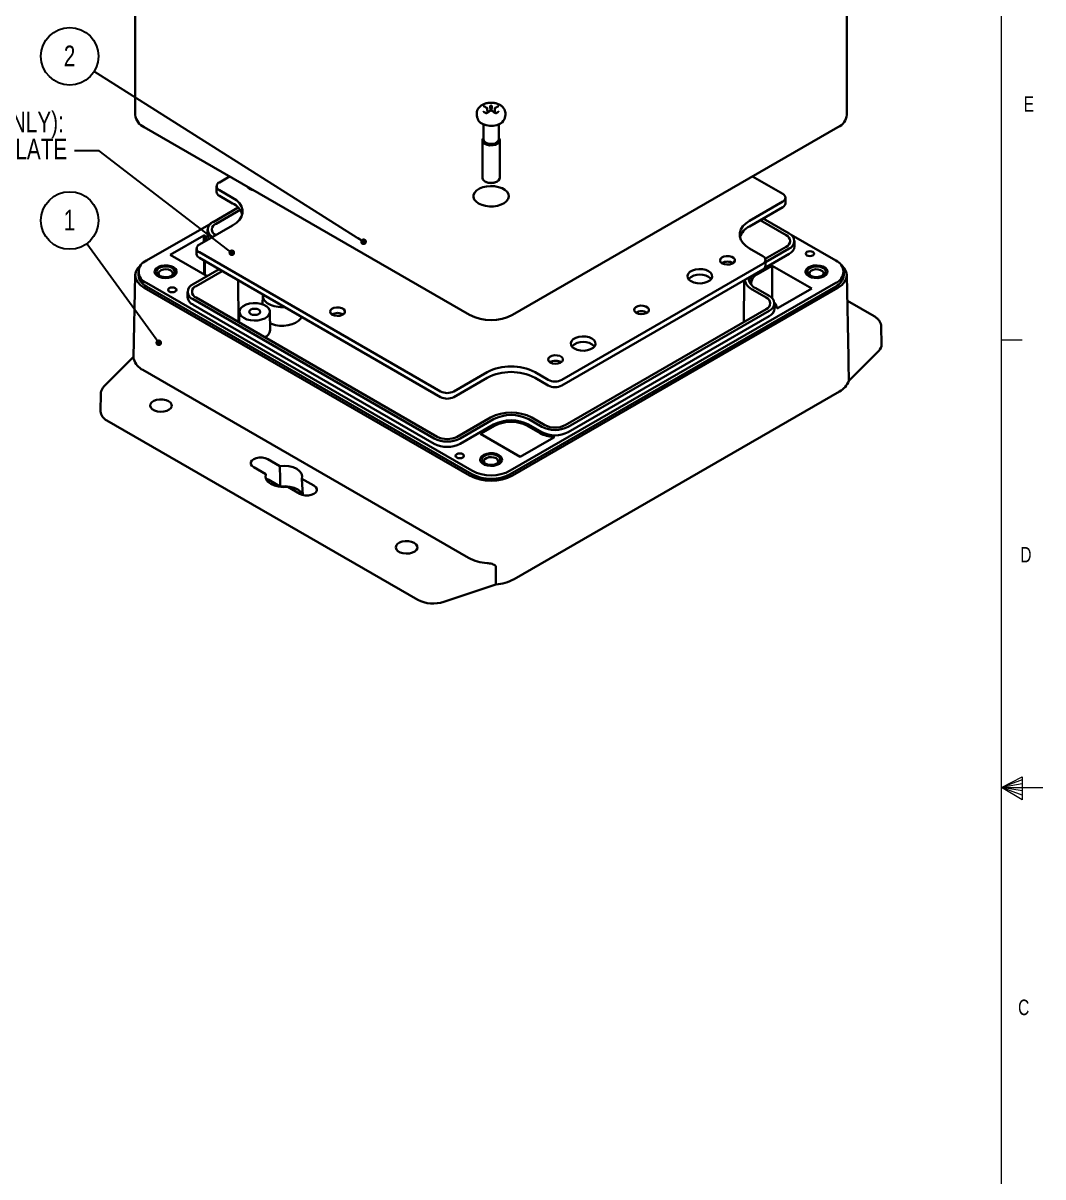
# Model space of a CAD drawing. Header units: inches. Extents: x 0.3 to 21.8, y 0.2 to 16.9.
# Drawn here: x 15.61 to 21.77, y 6.18 to 13.16 of the extents above; entities that cross this region are included whole.
import ezdxf

# ---------------------------------------------------------------- set-up
doc = ezdxf.new("R2010")
doc.units = ezdxf.units.IN
doc.header["$MEASUREMENT"] = 0
doc.layers.add('SLD-0', color=7, linetype='Continuous')
doc.styles.add('SLDTEXTSTYLE1', font='TXT', dxfattribs={"width": 0.75})
doc.dimstyles.new('SLDDIMSTYLE1', dxfattribs={"dimtxt": 0.18, "dimasz": 0.04, "dimexe": 0, "dimexo": 0.0625, "dimgap": 0, "dimtad": 0, "dimtih": 1, "dimtoh": 1, "dimdec": 0, "dimrnd": 1e-09, "dimzin": 0, "dimdsep": 46, "dimtxsty": 'Standard', "dimblk1": 'DOT', "dimblk2": 'DOT', "dimsah": 1, "dimcen": 0.09, "dimadec": 0, "dimazin": 0, "dimtfac": 0.04, "dimtdec": 0, "dimtofl": 0, "dimtmove": 0, "dimatfit": 3, "dimldrblk": 'DOT', "dimfxl": 0, "dimfrac": 2, "dimtolj": 1, "dimtzin": 0, "dimarcsym": 0})

# ---------------------------------------------------------------- blocks, each defined once
blk = doc.blocks.new('SW_NOTE_4')
at = {"layer": 'SLD-0', "color": 0}
blk.add_circle((-0.1471, 0.0929), 0.174, dxfattribs=at)
at = {"layer": 'SLD-0', "color": 0, "insert": (-0.1484, 0.1577), "char_height": 0.125, "attachment_point": 2, "style": 'SLDTEXTSTYLE1'}
blk.add_mtext('2', dxfattribs=at)
blk = doc.blocks.new('_DOT')
at = {"color": 0, "linetype": 'ByBlock', "lineweight": -2}
blk.add_line((-0.5, 0), (-1, 0), dxfattribs=at)
at = {"color": 0, "linetype": 'ByBlock', "const_width": 0.5}
blk.add_lwpolyline([(-0.25, 0, 1), (0.25, 0, 1)], format="xyb", close=True, dxfattribs=at)
blk = doc.blocks.new('SW_NOTE_6')
at = {"layer": 'SLD-0', "color": 0}
blk.add_circle((-0.1024, 0.1407), 0.174, dxfattribs=at)
at = {"layer": 'SLD-0', "color": 0, "insert": (-0.1036, 0.2055), "char_height": 0.125, "attachment_point": 2, "style": 'SLDTEXTSTYLE1'}
blk.add_mtext('1', dxfattribs=at)
blk = doc.blocks.new('SW_NOTE_7')
at = {"layer": 'SLD-0', "color": 0, "char_height": 0.125, "attachment_point": 3, "style": 'SLDTEXTSTYLE1'}
for s, insert in [('WA-36B*16-PCB (REF. ONLY):', (-0.0641, 0.2367)), ('PCB TEMPLATE', (-0.0437, 0.0724))]:
    blk.add_mtext(s, dxfattribs=dict(at, insert=insert))

msp = doc.modelspace()

# ---------------------------------------------------------------- linework, layer by layer
at = {"color": 7, "linetype": 'Continuous', "lineweight": 0}
for p, q in [((21.5229, 0.4106), (21.5229, 16.6606)), ((21.5229, 11.2436), (21.6479, 11.2436)), ((21.5229, 8.5356), (21.6469, 8.6011)), ((21.6469, 8.5827), (21.5229, 8.5356)), ((21.6469, 8.6011), (21.6469, 8.4623)), ((21.6469, 8.5587), (21.5229, 8.5356)), ((21.6469, 8.5164), (21.5229, 8.5356)), ((21.6469, 8.4896), (21.5229, 8.5356)), ((21.6469, 8.4623), (21.5229, 8.5356)), ((21.5229, 8.5356), (21.7729, 8.5356))]:
    msp.add_line(p, q, dxfattribs=at)
at = {"color": 7, "linetype": 'Continuous', "lineweight": 30}
for p, q in [((16.2858, 13.2043), (16.2858, 12.6042)), ((20.5878, 12.6042), (20.5878, 13.2043)), ((18.4129, 12.6465), (18.4123, 12.6468)), ((18.4132, 12.64), (18.415, 12.6169)), ((18.4323, 12.6562), (18.4341, 12.631)), ((18.4333, 12.6307), (18.4328, 12.6304)), ((18.4408, 12.6304), (18.4403, 12.6307)), ((18.4605, 12.6452), (18.4584, 12.6171)), ((18.4613, 12.6468), (18.4608, 12.6465)), ((16.3396, 12.5292), (18.3069, 11.3935)), ((18.3909, 12.546), (18.3909, 12.4546)), ((18.4828, 12.4546), (18.4828, 12.546)), ((18.5667, 11.3935), (20.534, 12.5292)), ((18.3843, 12.4492), (18.3843, 12.222)), ((18.4893, 12.222), (18.4893, 12.4492)), ((16.8559, 12.2312), (16.7943, 12.1956)), ((20.2, 12.126), (20.0178, 12.2312)), ((16.7776, 12.1723), (16.7776, 12.1383)), ((16.7943, 12.149), (16.8746, 12.1026)), ((16.979, 12.1601), (16.9738, 12.1572)), ((18.3997, 12.2006), (18.4043, 12.1979)), ((18.4693, 12.1979), (18.474, 12.2006)), ((16.7943, 12.1149), (16.8746, 12.0686)), ((19.999, 11.9633), (20.2, 12.0793)), ((20.2167, 12.0686), (20.2167, 12.1026)), ((16.9078, 12.0435), (16.7559, 11.9557)), ((16.9196, 12.0294), (16.774, 11.9453)), ((19.999, 11.9293), (20.2, 12.0453)), ((16.744, 11.9477), (16.3533, 11.7221)), ((16.8746, 11.935), (16.6737, 11.819)), ((20.2203, 11.8757), (20.0632, 11.9664)), ((20.2384, 11.8861), (20.0813, 11.9768)), ((16.4974, 11.7568), (16.7005, 11.874)), ((16.7008, 11.8347), (16.7005, 11.874)), ((16.7081, 11.8389), (16.7085, 11.8723)), ((16.7233, 11.9107), (16.7229, 11.8785)), ((20.5203, 11.7221), (20.2502, 11.878)), ((16.6569, 11.7957), (16.6569, 11.7617)), ((20.0793, 11.7494), (19.999, 11.7957)), ((20.0948, 11.7331), (20.2203, 11.8056)), ((20.0961, 11.713), (20.2384, 11.7951)), ((20.2714, 11.8089), (20.271, 11.841)), ((16.7202, 11.6282), (16.4974, 11.7568)), ((16.6737, 11.7724), (18.1306, 10.9313)), ((16.6737, 11.7384), (18.1306, 10.8973)), ((16.7023, 11.6385), (16.7017, 11.7222)), ((20.0897, 11.6768), (20.2386, 11.7628)), ((20.0961, 11.692), (20.0961, 11.7261)), ((16.3052, 11.655), (16.3052, 11.6336)), ((16.7924, 11.6698), (16.6353, 11.5791)), ((16.8104, 11.6594), (16.6533, 11.5687)), ((16.7059, 11.6364), (16.7068, 11.7192)), ((18.8637, 11.001), (20.0793, 11.7027)), ((18.8637, 10.9669), (20.0793, 11.6687)), ((20.0482, 11.6408), (20.1364, 11.6917)), ((20.1364, 11.6917), (20.3763, 11.5532)), ((20.1364, 11.4952), (20.1364, 11.6917)), ((20.5685, 11.6336), (20.5685, 11.655)), ((16.2858, 11.6349), (16.2752, 11.1382)), ((16.3533, 11.5879), (18.3206, 10.4522)), ((16.9104, 11.3502), (16.9076, 11.6033)), ((18.5531, 10.4522), (20.5203, 11.5879)), ((19.9675, 11.6041), (19.9648, 11.3511)), ((20.5984, 11.139), (20.5878, 11.6349)), ((16.3396, 11.5586), (18.3069, 10.4229)), ((16.3533, 11.5665), (18.3206, 10.4308)), ((16.6026, 11.5341), (16.6023, 11.5019)), ((18.5531, 10.4308), (20.5203, 11.5665)), ((18.5667, 10.4229), (20.534, 11.5586)), ((20.0997, 11.4991), (20.0193, 11.5454)), ((20.1177, 11.5095), (20.0374, 11.5559)), ((20.3763, 11.5532), (20.1731, 11.4359)), ((16.635, 11.4559), (18.0919, 10.6148)), ((16.6353, 11.4882), (18.0922, 10.6471)), ((16.6533, 11.4986), (18.1102, 10.6576)), ((17.0567, 11.51), (17.0556, 11.4581)), ((20.1507, 11.4323), (20.1504, 11.4644)), ((20.7523, 11.3864), (20.5911, 11.4794)), ((16.9159, 11.4134), (16.9145, 11.3478)), ((17.102, 11.302), (17.0996, 11.4134)), ((18.884, 10.7272), (20.0997, 11.429)), ((18.9021, 10.7168), (20.1177, 11.4185)), ((18.9024, 10.6845), (20.118, 11.3862)), ((20.7978, 11.2155), (20.7955, 11.323)), ((20.599, 10.9955), (20.7803, 11.1767)), ((16.2753, 11.1406), (16.0996, 10.9649)), ((20.5968, 11.1035), (20.599, 10.9955)), ((16.3322, 11.0613), (18.2995, 9.9256)), ((18.2114, 10.9313), (18.4123, 11.0473)), ((18.7026, 11.0473), (18.7829, 11.001)), ((18.2114, 10.8973), (18.4123, 11.0133)), ((18.7026, 11.0133), (18.7829, 10.9669)), ((16.0781, 10.918), (16.0758, 10.8104)), ((18.5761, 9.7959), (20.5434, 10.9316)), ((17.9932, 9.6713), (16.1143, 10.7559)), ((18.2317, 10.6576), (18.4326, 10.7736)), ((18.2498, 10.6471), (18.4507, 10.7631)), ((18.6642, 10.7631), (18.7445, 10.7168)), ((18.6823, 10.7736), (18.7626, 10.7272)), ((18.25, 10.6148), (18.451, 10.7308)), ((18.4615, 10.7248), (18.3733, 10.6739)), ((18.7338, 10.6784), (18.6535, 10.7248)), ((18.664, 10.7308), (18.7443, 10.6845)), ((18.3733, 10.6739), (18.6131, 10.5354)), ((18.6131, 10.5354), (18.8163, 10.6526)), ((18.8133, 10.6509), (18.8133, 10.6572)), ((17.0018, 10.4729), (17.0746, 10.4308)), ((17.16, 10.4801), (17.0871, 10.5222)), ((17.0746, 10.4308), (17.0734, 10.4124)), ((17.093, 10.397), (17.1627, 10.3567)), ((17.3655, 10.3615), (17.2927, 10.4035)), ((17.2927, 10.4035), (17.2996, 10.3047)), ((17.2073, 10.3543), (17.2801, 10.3122)), ((18.4647, 9.8726), (18.4655, 9.7638)), ((18.4655, 9.7638), (18.1516, 9.6592))]:
    msp.add_line(p, q, dxfattribs=at)
at = {"color": 7, "linetype": 'Continuous', "lineweight": 30, "flags": 128}
for points in [[(18.363, 12.5666), (18.3632, 12.5664), (18.3738, 12.5555), (18.389, 12.5468), (18.4078, 12.5407), (18.4287, 12.5377), (18.4503, 12.5381), (18.4708, 12.5419), (18.4888, 12.5487), (18.503, 12.5581), (18.5106, 12.5666)], [(18.3921, 12.6224), (18.3918, 12.6227), (18.3916, 12.6228)], [(18.4816, 12.6224), (18.4818, 12.6227), (18.4821, 12.6228)], [(18.3909, 12.4546), (18.3921, 12.4485), (18.3989, 12.4396), (18.4109, 12.4327), (18.4263, 12.4288), (18.4432, 12.4283), (18.4592, 12.4314), (18.4722, 12.4376), (18.4804, 12.4461), (18.4828, 12.4546)], [(18.4828, 12.4639), (18.4871, 12.4579), (18.4893, 12.448), (18.4857, 12.4382), (18.4769, 12.4296), (18.4637, 12.4232), (18.4476, 12.4195), (18.4303, 12.4191), (18.4138, 12.422), (18.3997, 12.4278)], [(18.3843, 12.222), (18.3865, 12.2134), (18.3941, 12.2044), (18.4063, 12.1974), (18.4218, 12.193), (18.439, 12.1918), (18.4559, 12.1938), (18.4708, 12.1989), (18.4819, 12.2065), (18.4882, 12.2158), (18.4893, 12.222)], [(16.9637, 12.1689), (16.9666, 12.1637), (16.9759, 12.1558)], [(16.9759, 12.1558), (16.9896, 12.1504), (16.9987, 12.1487)], [(18.3614, 12.0679), (18.346, 12.0791), (18.3356, 12.0921), (18.3306, 12.1061), (18.3313, 12.1204), (18.3377, 12.1342), (18.3494, 12.1468), (18.3659, 12.1575), (18.3862, 12.1657), (18.4092, 12.1709), (18.4337, 12.173), (18.4584, 12.1718), (18.4819, 12.1673), (18.503, 12.1598), (18.5205, 12.1496), (18.5335, 12.1375), (18.5413, 12.1239), (18.5434, 12.1097), (18.5399, 12.0955), (18.5307, 12.0822), (18.5165, 12.0705), (18.498, 12.061), (18.4762, 12.0542), (18.4523, 12.0505), (18.4275, 12.0501), (18.4033, 12.053), (18.3808, 12.059), (18.3614, 12.0679)], [(16.8746, 12.1026), (16.8976, 12.0868), (16.9155, 12.0689), (16.9278, 12.0495), (16.934, 12.0291), (16.934, 12.0085), (16.9278, 11.9881), (16.9155, 11.9687), (16.8976, 11.9508), (16.8746, 11.935)], [(19.999, 11.7957), (19.976, 11.8116), (19.9581, 11.8295), (19.9459, 11.8489), (19.9397, 11.8692), (19.9397, 11.8899), (19.9459, 11.9102), (19.9581, 11.9296), (19.976, 11.9475), (19.999, 11.9633)], [(16.7005, 11.874), (16.7016, 11.8745), (16.7028, 11.8748), (16.7041, 11.8748), (16.7054, 11.8747), (16.7066, 11.8743), (16.7075, 11.8738), (16.7082, 11.8731), (16.7085, 11.8723)], [(19.8341, 11.7058), (19.8477, 11.7004), (19.8638, 11.6982), (19.8802, 11.6995), (19.8946, 11.7042), (19.9052, 11.7115), (19.9105, 11.7206), (19.9097, 11.7301), (19.903, 11.7389), (19.8913, 11.7456), (19.8762, 11.7495), (19.8597, 11.7499), (19.844, 11.7469), (19.8313, 11.7408), (19.8232, 11.7324), (19.8209, 11.723), (19.8247, 11.7137), (19.8341, 11.7058)], [(20.3823, 11.7745), (20.3878, 11.7698), (20.3898, 11.7642), (20.3878, 11.7586), (20.3823, 11.7539), (20.3741, 11.7507), (20.3644, 11.7496), (20.3547, 11.7507), (20.3465, 11.7539), (20.341, 11.7586), (20.3391, 11.7642), (20.341, 11.7698), (20.3465, 11.7745), (20.3547, 11.7777), (20.3644, 11.7788), (20.3741, 11.7777), (20.3823, 11.7745)], [(16.3218, 11.6966), (16.3168, 11.6925), (16.2998, 11.6741), (16.2894, 11.6543), (16.2858, 11.6336), (16.2894, 11.6129), (16.2998, 11.593), (16.3168, 11.5746), (16.3396, 11.5586)], [(16.5167, 11.6822), (16.5007, 11.689), (16.4819, 11.6928), (16.4621, 11.6932), (16.4429, 11.6903), (16.4261, 11.6842), (16.4131, 11.6755), (16.4052, 11.665), (16.4029, 11.6536), (16.4066, 11.6423), (16.4159, 11.6321), (16.43, 11.624), (16.4475, 11.6187), (16.4671, 11.6165), (16.4868, 11.6178), (16.505, 11.6224), (16.5201, 11.6299), (16.5307, 11.6396), (16.5358, 11.6507), (16.5351, 11.6621), (16.5285, 11.673), (16.5167, 11.6822)], [(16.5167, 11.6822), (16.5007, 11.689), (16.4819, 11.6928), (16.4621, 11.6932), (16.4429, 11.6903), (16.4261, 11.6842), (16.4131, 11.6755), (16.4052, 11.665), (16.4029, 11.6536), (16.4066, 11.6423), (16.4159, 11.6321), (16.43, 11.624), (16.4475, 11.6187), (16.4671, 11.6165), (16.4868, 11.6178), (16.505, 11.6224), (16.5201, 11.6299), (16.5307, 11.6396), (16.5358, 11.6507), (16.5351, 11.6621), (16.5285, 11.673), (16.5167, 11.6822)], [(16.509, 11.6778), (16.494, 11.6839), (16.4764, 11.6869), (16.4581, 11.6865), (16.441, 11.6826), (16.427, 11.6758), (16.4176, 11.6667), (16.4138, 11.6563), (16.4161, 11.6458), (16.4242, 11.6363), (16.4371, 11.6288), (16.4536, 11.6241), (16.4719, 11.6228), (16.4898, 11.625), (16.5056, 11.6304), (16.5175, 11.6385), (16.5241, 11.6484), (16.5249, 11.659), (16.5197, 11.6691), (16.509, 11.6778)], [(16.5002, 11.6625), (16.487, 11.6677), (16.4715, 11.6698), (16.4558, 11.6685), (16.4419, 11.664), (16.4317, 11.657), (16.4267, 11.6483), (16.4274, 11.6391), (16.4338, 11.6307), (16.4351, 11.6297)], [(16.504, 11.6297), (16.5106, 11.6369), (16.5128, 11.646), (16.5092, 11.6549), (16.5002, 11.6625)], [(19.6458, 11.5971), (19.6629, 11.5897), (19.6829, 11.5854), (19.7042, 11.5846), (19.7251, 11.5872), (19.7438, 11.5931), (19.7589, 11.6018), (19.7691, 11.6126), (19.7737, 11.6247), (19.7721, 11.637), (19.7647, 11.6485), (19.7519, 11.6584), (19.7348, 11.6658), (19.7148, 11.6701), (19.6935, 11.6709), (19.6726, 11.6683), (19.6539, 11.6624), (19.6388, 11.6537), (19.6286, 11.6429), (19.624, 11.6308), (19.6256, 11.6185), (19.633, 11.607), (19.6458, 11.5971)], [(20.357, 11.6278), (20.373, 11.621), (20.3917, 11.6172), (20.4116, 11.6167), (20.4308, 11.6197), (20.4476, 11.6258), (20.4606, 11.6345), (20.4685, 11.645), (20.4707, 11.6564), (20.467, 11.6677), (20.4577, 11.6778), (20.4437, 11.686), (20.4261, 11.6913), (20.4066, 11.6934), (20.3868, 11.6922), (20.3686, 11.6876), (20.3536, 11.6801), (20.343, 11.6704), (20.3379, 11.6593), (20.3386, 11.6478), (20.3452, 11.637), (20.357, 11.6278)], [(20.357, 11.6278), (20.373, 11.621), (20.3917, 11.6172), (20.4116, 11.6167), (20.4308, 11.6197), (20.4476, 11.6258), (20.4606, 11.6345), (20.4685, 11.645), (20.4707, 11.6564), (20.467, 11.6677), (20.4577, 11.6778), (20.4437, 11.686), (20.4261, 11.6913), (20.4066, 11.6934), (20.3868, 11.6922), (20.3686, 11.6876), (20.3536, 11.6801), (20.343, 11.6704), (20.3379, 11.6593), (20.3386, 11.6478), (20.3452, 11.637), (20.357, 11.6278)], [(20.3647, 11.6322), (20.3796, 11.6261), (20.3972, 11.623), (20.4156, 11.6235), (20.4327, 11.6273), (20.4467, 11.6342), (20.4561, 11.6433), (20.4598, 11.6537), (20.4576, 11.6642), (20.4495, 11.6737), (20.4365, 11.6812), (20.42, 11.6858), (20.4018, 11.6872), (20.3838, 11.685), (20.3681, 11.6796), (20.3562, 11.6715), (20.3495, 11.6616), (20.3488, 11.651), (20.354, 11.6408), (20.3647, 11.6322)], [(20.4386, 11.6297), (20.4419, 11.6326), (20.447, 11.6414), (20.4463, 11.6505), (20.4398, 11.6589), (20.4286, 11.6654), (20.414, 11.6691), (20.3981, 11.6696), (20.383, 11.6667), (20.3708, 11.6608), (20.363, 11.6528), (20.3608, 11.6437), (20.3645, 11.6347), (20.3696, 11.6297)], [(20.534, 11.5586), (20.5569, 11.5746), (20.5738, 11.593), (20.5843, 11.6129), (20.5878, 11.6336), (20.5843, 11.6543), (20.5738, 11.6741), (20.5569, 11.6925), (20.5519, 11.6966)], [(16.4913, 11.5354), (16.4858, 11.5402), (16.4839, 11.5458), (16.4858, 11.5514), (16.4913, 11.5561), (16.4995, 11.5593), (16.5092, 11.5604), (16.5189, 11.5593), (16.5271, 11.5561), (16.5326, 11.5514), (16.5346, 11.5458), (16.5326, 11.5402), (16.5271, 11.5354), (16.5189, 11.5323), (16.5092, 11.5311), (16.4995, 11.5323), (16.4913, 11.5354)], [(16.9428, 11.3753), (16.961, 11.3671), (16.9821, 11.3619), (17.0049, 11.3598), (17.0278, 11.361), (17.0495, 11.3655), (17.0685, 11.373), (17.0837, 11.383), (17.0942, 11.3948), (17.0992, 11.4078), (17.0985, 11.4211), (17.0921, 11.4338), (17.0804, 11.4453), (17.0641, 11.4547), (17.0442, 11.4614), (17.0221, 11.4652), (16.9991, 11.4656), (16.9766, 11.4627), (16.9561, 11.4566), (16.9389, 11.4478), (16.9259, 11.4369), (16.9181, 11.4243), (16.9159, 11.4111), (16.9195, 11.398), (16.9287, 11.3858), (16.9428, 11.3753)], [(19.3144, 11.4058), (19.3281, 11.4004), (19.3441, 11.3982), (19.3605, 11.3996), (19.375, 11.4042), (19.3855, 11.4115), (19.3908, 11.4206), (19.39, 11.4301), (19.3834, 11.4389), (19.3717, 11.4456), (19.3565, 11.4495), (19.34, 11.4499), (19.3243, 11.4469), (19.3116, 11.4408), (19.3036, 11.4324), (19.3013, 11.423), (19.3051, 11.4137), (19.3144, 11.4058)], [(16.9846, 11.3994), (16.9952, 11.3953), (17.0078, 11.3938), (17.0203, 11.3953), (17.031, 11.3994), (17.0381, 11.4055), (17.0406, 11.4128), (17.0381, 11.42), (17.031, 11.4262), (17.0203, 11.4303), (17.0078, 11.4317), (16.9952, 11.4303), (16.9846, 11.4262), (16.9775, 11.42), (16.975, 11.4128), (16.9775, 11.4055), (16.9846, 11.3994)], [(17.1011, 11.3427), (17.1099, 11.3392), (17.1332, 11.3325), (17.1585, 11.3288), (17.1846, 11.3284), (17.2102, 11.3313), (17.2341, 11.3372), (17.2553, 11.346), (17.2727, 11.3572), (17.2855, 11.3703), (17.2919, 11.3814)], [(17.477, 11.3951), (17.4907, 11.3897), (17.5068, 11.3875), (17.5232, 11.3888), (17.5376, 11.3935), (17.5482, 11.4008), (17.5534, 11.4099), (17.5527, 11.4194), (17.546, 11.4282), (17.5343, 11.4349), (17.5192, 11.4388), (17.5026, 11.4392), (17.487, 11.4362), (17.4742, 11.4301), (17.4662, 11.4217), (17.4639, 11.4123), (17.4677, 11.403), (17.477, 11.3951)], [(20.1731, 11.4359), (20.1721, 11.4355), (20.1708, 11.4352), (20.1695, 11.4352), (20.1682, 11.4353), (20.1671, 11.4357), (20.1661, 11.4362), (20.1655, 11.4369), (20.1652, 11.4376)], [(18.9406, 11.19), (18.9577, 11.1826), (18.9777, 11.1783), (18.999, 11.1774), (19.0198, 11.1801), (19.0385, 11.186), (19.0536, 11.1947), (19.0639, 11.2055), (19.0684, 11.2175), (19.0669, 11.2298), (19.0594, 11.2414), (19.0466, 11.2512), (19.0295, 11.2586), (19.0095, 11.2629), (18.9883, 11.2638), (18.9674, 11.2612), (18.9487, 11.2553), (18.9336, 11.2466), (18.9233, 11.2357), (18.9188, 11.2237), (18.9203, 11.2114), (18.9278, 11.1999), (18.9406, 11.19)], [(18.7947, 11.1058), (18.8084, 11.1004), (18.8245, 11.0982), (18.8409, 11.0996), (18.8553, 11.1042), (18.8659, 11.1116), (18.8711, 11.1206), (18.8704, 11.1301), (18.8637, 11.1389), (18.852, 11.1456), (18.8369, 11.1495), (18.8204, 11.1499), (18.8047, 11.1469), (18.7919, 11.1408), (18.7839, 11.1324), (18.7816, 11.123), (18.7854, 11.1137), (18.7947, 11.1058)], [(16.4877, 10.8725), (16.4719, 10.8792), (16.4535, 10.883), (16.4339, 10.8834), (16.415, 10.8805), (16.3985, 10.8745), (16.3857, 10.8659), (16.3779, 10.8555), (16.3757, 10.8443), (16.3793, 10.8332), (16.3885, 10.8233), (16.4023, 10.8153), (16.4196, 10.81), (16.4388, 10.8079), (16.4583, 10.8092), (16.4762, 10.8137), (16.491, 10.821), (16.5014, 10.8306), (16.5065, 10.8415), (16.5057, 10.8528), (16.4993, 10.8634), (16.4877, 10.8725)], [(18.8163, 10.6526), (18.8171, 10.6532), (18.8175, 10.654), (18.8176, 10.6547), (18.8173, 10.6555), (18.8167, 10.6561), (18.8158, 10.6567), (18.8146, 10.6571), (18.8133, 10.6572)], [(18.2297, 10.5319), (18.2379, 10.5287), (18.2476, 10.5276), (18.2573, 10.5287), (18.2655, 10.5319), (18.271, 10.5366), (18.273, 10.5422), (18.271, 10.5478), (18.2655, 10.5525), (18.2573, 10.5557), (18.2476, 10.5568), (18.2379, 10.5557), (18.2297, 10.5525), (18.2242, 10.5478), (18.2223, 10.5422), (18.2242, 10.5366), (18.2297, 10.5319)], [(18.484, 10.5465), (18.4958, 10.5373), (18.5023, 10.5265), (18.5031, 10.515), (18.4979, 10.5039), (18.4874, 10.4942), (18.4723, 10.4867), (18.4541, 10.4821), (18.4343, 10.4808), (18.4148, 10.483), (18.3972, 10.4883), (18.3832, 10.4965), (18.3739, 10.5066), (18.3702, 10.5179), (18.3724, 10.5293), (18.3804, 10.5398), (18.3933, 10.5485), (18.4102, 10.5546), (18.4294, 10.5575), (18.4492, 10.5571), (18.468, 10.5533), (18.484, 10.5465)], [(18.484, 10.5465), (18.4958, 10.5373), (18.5023, 10.5265), (18.5031, 10.515), (18.4979, 10.5039), (18.4874, 10.4942), (18.4723, 10.4867), (18.4541, 10.4821), (18.4343, 10.4808), (18.4148, 10.483), (18.3972, 10.4883), (18.3832, 10.4965), (18.3739, 10.5066), (18.3702, 10.5179), (18.3724, 10.5293), (18.3804, 10.5398), (18.3933, 10.5485), (18.4102, 10.5546), (18.4294, 10.5575), (18.4492, 10.5571), (18.468, 10.5533), (18.484, 10.5465)], [(18.4763, 10.5421), (18.4869, 10.5334), (18.4922, 10.5233), (18.4914, 10.5127), (18.4847, 10.5028), (18.4729, 10.4947), (18.4571, 10.4893), (18.4391, 10.4871), (18.4209, 10.4884), (18.4044, 10.4931), (18.3914, 10.5006), (18.3834, 10.5101), (18.3811, 10.5206), (18.3849, 10.531), (18.3943, 10.5401), (18.4083, 10.547), (18.4254, 10.5508), (18.4437, 10.5513), (18.4613, 10.5482), (18.4763, 10.5421)], [(17.0871, 10.5222), (17.0719, 10.5286), (17.0539, 10.532), (17.035, 10.532), (17.017, 10.5286), (17.0018, 10.5222), (16.9907, 10.5134), (16.9848, 10.503), (16.9848, 10.4921), (16.9907, 10.4817), (17.0018, 10.4729)], [(17.2927, 10.4035), (17.2951, 10.4195), (17.2907, 10.4353), (17.2796, 10.4501), (17.2625, 10.4627), (17.2406, 10.4726), (17.2151, 10.479), (17.1877, 10.4815), (17.16, 10.4801)], [(18.4023, 10.494), (18.4011, 10.495), (18.3947, 10.5034), (18.3939, 10.5126), (18.399, 10.5213), (18.4092, 10.5284), (18.4231, 10.5328), (18.4388, 10.5341), (18.4543, 10.532), (18.4674, 10.5268)], [(18.4674, 10.5268), (18.4764, 10.5192), (18.4801, 10.5103), (18.4779, 10.5012), (18.4713, 10.494)], [(17.0746, 10.4308), (17.0722, 10.4149), (17.0766, 10.399), (17.0877, 10.3843), (17.1048, 10.3716), (17.1267, 10.3618), (17.1522, 10.3554), (17.1796, 10.3528), (17.2073, 10.3543)], [(17.0742, 10.4046), (17.0756, 10.4042), (17.093, 10.397)], [(17.1627, 10.3567), (17.1914, 10.3576), (17.2196, 10.3546), (17.2458, 10.3477), (17.2684, 10.3375), (17.2861, 10.3245), (17.2979, 10.3094), (17.3002, 10.3045)], [(17.2801, 10.3122), (17.2954, 10.3058), (17.3134, 10.3024), (17.3323, 10.3024), (17.3502, 10.3058), (17.3655, 10.3122), (17.3766, 10.321), (17.3825, 10.3314), (17.3825, 10.3423), (17.3766, 10.3527), (17.3655, 10.3615)], [(17.9724, 10.0154), (17.9567, 10.0221), (17.9382, 10.0258), (17.9187, 10.0263), (17.8998, 10.0233), (17.8832, 10.0173), (17.8704, 10.0088), (17.8626, 9.9984), (17.8604, 9.9872), (17.8641, 9.9761), (17.8732, 9.9661), (17.887, 9.9581), (17.9043, 9.9529), (17.9236, 9.9508), (17.943, 9.952), (17.9609, 9.9565), (17.9757, 9.9639), (17.9861, 9.9735), (17.9912, 9.9844), (17.9905, 9.9957), (17.984, 10.0063), (17.9724, 10.0154)]]:
    msp.add_lwpolyline(points, dxfattribs=at)
at = {"color": 7, "linetype": 'Continuous', "lineweight": 30}
for centre, radius, start, end in [((18.3904, 12.6544), 0.00196, 74.86169, 127.93616), ((18.4117, 12.6453), 0.00168, 65.68605, 125.61817), ((18.4206, 12.6453), 0.0081, 178.08132, 181.91868), ((18.4335, 12.6288), 0.00168, 54.38183, 114.31395), ((18.4368, 12.6172), 0.0421, 89.3605, 90.6395), ((18.4368, 12.6734), 0.0421, 269.3605, 270.6395), ((18.4401, 12.6288), 0.00168, 65.68605, 125.61817), ((18.453, 12.6453), 0.0081, 358.08132, 1.91868), ((18.462, 12.6453), 0.00168, 54.38183, 114.31395), ((18.4832, 12.6544), 0.00196, 52.06143, 105.19309), ((16.3778, 12.6134), 0.0924, 185.6948, 245.62534), ((18.4123, 12.6138), 0.00164, 45.93911, 114.38785), ((18.4613, 12.6138), 0.00166, 66.45128, 133.88615), ((20.4959, 12.6134), 0.0924, 294.37466, 354.3052), ((18.4069, 12.4486), 0.0221, 136.35407, 251.08594), ((16.8032, 12.1723), 0.0249, 110.78342, 249.21658), ((18.4368, 12.2591), 0.0692, 242.0119, 297.9881), ((16.8062, 12.1411), 0.0287, 185.6948, 245.62534), ((20.1911, 12.1026), 0.0249, 290.78342, 69.21658), ((16.8251, 11.967), 0.113, 17.93065, 64.01543), ((20.1881, 12.0715), 0.0287, 294.37466, 354.3052), ((16.7732, 11.9103), 0.0487, 110.78342, 249.21658), ((16.787, 11.9104), 0.0373, 110.51537, 247.05965), ((16.7608, 11.881), 0.053, 189.4057, 221.01369), ((16.7657, 11.879), 0.0428, 180.63385, 217.97935), ((20.0485, 11.8277), 0.113, 115.98457, 162.06935), ((20.207, 11.8406), 0.0375, 290.78342, 69.21658), ((20.2211, 11.8406), 0.0487, 290.78342, 69.21658), ((16.6825, 11.7957), 0.0249, 110.78342, 249.21658), ((20.218, 11.8122), 0.0535, 292.68664, 356.46762), ((16.3788, 11.655), 0.0718, 110.78342, 249.21658), ((16.6855, 11.7645), 0.0287, 185.6948, 245.62534), ((20.0705, 11.7261), 0.0249, 290.78342, 69.21658), ((20.4949, 11.655), 0.0718, 290.78342, 69.21658), ((19.8659, 11.6498), 0.0667, 59.31838, 120.68162), ((20.0675, 11.6949), 0.0287, 294.37466, 354.3052), ((16.3874, 11.6418), 0.0827, 185.6948, 245.62534), ((19.6989, 11.5403), 0.0986, 46.00902, 134.41932), ((20.0596, 11.6305), 0.0941, 195.74632, 244.6962), ((20.065, 11.6222), 0.0719, 182.58351, 247.40702), ((20.0661, 11.5762), 0.0743, 128.735, 160.6262), ((20.0735, 11.5812), 0.0647, 113.08019, 182.13547), ((20.4862, 11.6418), 0.0827, 294.37466, 354.3052), ((16.6525, 11.5337), 0.0487, 110.78342, 249.21658), ((16.6666, 11.5337), 0.0375, 110.78342, 249.21658), ((17.1127, 11.5122), 0.0555, 175.21714, 247.25243), ((16.6571, 11.5062), 0.0549, 184.49479, 246.35096), ((17.1731, 11.6167), 0.1759, 242.28553, 274.86257), ((20.0864, 11.464), 0.0375, 290.78342, 69.21658), ((20.1005, 11.464), 0.0487, 290.78342, 69.21658), ((20.1117, 11.4286), 0.0543, 9.62949, 44.66752), ((17.5089, 11.3391), 0.0667, 59.31838, 120.68162), ((18.4368, 11.6442), 0.2824, 242.60967, 297.39033), ((19.3462, 11.3499), 0.0667, 59.31838, 120.68162), ((20.0974, 11.4356), 0.0535, 292.68664, 356.46762), ((17.0511, 11.3078), 0.0512, 288.94141, 353.50412), ((18.9936, 11.1334), 0.0984, 45.50449, 134.49551), ((20.7452, 11.216), 0.0527, 311.78527, 359.50082), ((16.3793, 11.1574), 0.107, 196.82512, 243.89388), ((18.8266, 11.0499), 0.0667, 59.31838, 120.68162), ((18.5575, 10.7688), 0.3141, 62.48054, 117.51946), ((18.5575, 10.7347), 0.3141, 62.48054, 117.51946), ((18.8233, 11.0789), 0.0878, 242.60967, 297.39033), ((18.8233, 11.0449), 0.0878, 242.60967, 297.39033), ((20.4945, 11.0303), 0.1101, 296.34867, 341.55847), ((18.171, 11.0093), 0.0878, 242.60967, 297.39033), ((18.171, 10.9753), 0.0878, 242.60967, 297.39033), ((16.1403, 10.8151), 0.0646, 184.11619, 246.25347), ((18.5575, 10.5327), 0.2713, 62.60967, 117.39033), ((18.5575, 10.5571), 0.232, 62.60967, 117.39033), ((18.5575, 10.5253), 0.2315, 62.60967, 117.39033), ((18.5575, 10.5395), 0.2087, 62.60967, 117.39033), ((18.8181, 10.8351), 0.1779, 241.71064, 268.46657), ((18.8233, 10.837), 0.1718, 242.60967, 297.39033), ((18.8233, 10.8688), 0.1713, 242.60967, 297.39033), ((18.8233, 10.8444), 0.132, 242.60967, 297.39033), ((18.171, 10.7674), 0.1718, 242.60967, 297.39033), ((18.171, 10.7992), 0.1713, 242.60967, 297.39033), ((18.171, 10.7747), 0.132, 242.60967, 297.39033), ((18.4368, 10.6736), 0.2824, 242.60967, 297.39033), ((18.4368, 10.6765), 0.2527, 242.60967, 297.39033), ((18.4368, 10.6551), 0.2527, 242.60967, 297.39033), ((18.4271, 10.1613), 0.268, 241.55508, 266.81839), ((18.4474, 10.033), 0.2698, 273.85433, 298.50838), ((18.0868, 9.8544), 0.2057, 242.93848, 288.36912)]:
    msp.add_arc(centre, radius, start, end, dxfattribs=at)
for points, knots in [([(18.4902, 12.6638), (18.4866, 12.6656), (18.4773, 12.6705), (18.4602, 12.6754), (18.4394, 12.6777), (18.418, 12.6763), (18.3979, 12.6712), (18.3805, 12.6628), (18.3666, 12.6517), (18.3566, 12.6383), (18.3506, 12.6241), (18.3503, 12.6145), (18.3502, 12.6102)], [0, 0, 0, 0, 0.0693973, 0.1807079, 0.2932449, 0.4069722, 0.5236343, 0.6332259, 0.7361775, 0.832529, 0.9256774, 1, 1, 1, 1]), ([(18.4107, 12.6466), (18.4042, 12.65), (18.3969, 12.6537), (18.39, 12.6557), (18.3892, 12.656)], [0, 0, 0, 0, 0.895097, 1, 1, 1, 1]), ([(18.391, 12.6563), (18.3909, 12.6563), (18.3907, 12.6564), (18.3907, 12.6564), (18.3907, 12.6564)], [0, 0, 0, 0, 0.197671, 1, 1, 1, 1]), ([(18.4115, 12.6142), (18.4122, 12.6148), (18.4189, 12.6206), (18.4259, 12.6249), (18.4322, 12.6288)], [0, 0, 0, 0, 0.104555, 1, 1, 1, 1]), ([(18.4132, 12.6452), (18.4132, 12.6454), (18.4131, 12.6459), (18.413, 12.6464), (18.4128, 12.6466), (18.4126, 12.6464), (18.4125, 12.646), (18.4125, 12.6456), (18.4125, 12.6456)], [0, 0, 0, 0, 0.158671, 0.317217, 0.479382, 0.661765, 0.936687, 1, 1, 1, 1]), ([(18.4126, 12.6445), (18.4126, 12.6443), (18.4126, 12.6438), (18.4128, 12.6428), (18.413, 12.6417), (18.4131, 12.6407), (18.4132, 12.6402), (18.4132, 12.64)], [0, 0, 0, 0, 0.182538, 0.431101, 0.638827, 0.847536, 1, 1, 1, 1]), ([(18.4152, 12.6171), (18.415, 12.6206), (18.4143, 12.6299), (18.4136, 12.6393), (18.4132, 12.6452)], [0, 0, 0, 0, 0.36817, 1, 1, 1, 1]), ([(18.4345, 12.6302), (18.4282, 12.6261), (18.4211, 12.6216), (18.4142, 12.6156), (18.4135, 12.615)], [0, 0, 0, 0, 0.895097, 1, 1, 1, 1]), ([(18.4364, 12.6593), (18.4358, 12.6593), (18.4348, 12.6592), (18.4336, 12.6586), (18.4327, 12.6578), (18.4323, 12.657), (18.4323, 12.6565), (18.4323, 12.6562)], [0, 0, 0, 0, 0.284639, 0.502156, 0.683938, 0.866579, 1, 1, 1, 1]), ([(18.4334, 12.6307), (18.4334, 12.6307), (18.4337, 12.6309), (18.4346, 12.6311), (18.4356, 12.6313), (18.4362, 12.6313), (18.4364, 12.6313)], [0, 0, 0, 0, 0.047227, 0.381004, 0.884132, 1, 1, 1, 1]), ([(18.4414, 12.6562), (18.4413, 12.6565), (18.4413, 12.657), (18.4409, 12.6578), (18.4402, 12.6585), (18.4391, 12.6591), (18.4381, 12.6593), (18.4374, 12.6593), (18.4373, 12.6593)], [0, 0, 0, 0, 0.158671, 0.317217, 0.479382, 0.661765, 0.936687, 1, 1, 1, 1]), ([(18.4373, 12.6313), (18.4379, 12.6313), (18.4388, 12.6312), (18.4399, 12.6309), (18.4402, 12.6307), (18.4403, 12.6306)], [0, 0, 0, 0, 0.521538, 0.92009, 1, 1, 1, 1]), ([(18.4602, 12.615), (18.4595, 12.6156), (18.4526, 12.6216), (18.4455, 12.6261), (18.4391, 12.6302)], [0, 0, 0, 0, 0.104903, 1, 1, 1, 1]), ([(18.4395, 12.631), (18.4397, 12.6335), (18.4404, 12.6419), (18.4409, 12.6503), (18.4414, 12.6562)], [0, 0, 0, 0, 0.297648, 1, 1, 1, 1]), ([(18.4415, 12.6288), (18.4477, 12.6249), (18.4547, 12.6206), (18.4615, 12.6148), (18.4622, 12.6142)], [0, 0, 0, 0, 0.895445, 1, 1, 1, 1]), ([(18.4586, 12.6169), (18.4588, 12.6192), (18.4595, 12.6268), (18.4601, 12.6345), (18.4605, 12.64)], [0, 0, 0, 0, 0.293555, 1, 1, 1, 1]), ([(18.4611, 12.6456), (18.4611, 12.6459), (18.4611, 12.6464), (18.4609, 12.6466), (18.4607, 12.6464), (18.4605, 12.6459), (18.4605, 12.6454), (18.4605, 12.6452)], [0, 0, 0, 0, 0.2846386, 0.502156, 0.6839376, 0.8665786, 1, 1, 1, 1]), ([(18.4605, 12.64), (18.4605, 12.6402), (18.4605, 12.6408), (18.4607, 12.6417), (18.4608, 12.6427), (18.461, 12.6438), (18.4611, 12.6446), (18.4611, 12.645), (18.4611, 12.645)], [0, 0, 0, 0, 0.1586713, 0.3172169, 0.4793819, 0.6617655, 0.9366869, 1, 1, 1, 1]), ([(18.4844, 12.656), (18.4837, 12.6557), (18.4767, 12.6537), (18.4695, 12.65), (18.463, 12.6466)], [0, 0, 0, 0, 0.104903, 1, 1, 1, 1]), ([(18.4829, 12.6564), (18.4829, 12.6564), (18.4829, 12.6564), (18.4828, 12.6563), (18.4827, 12.6563)], [0, 0, 0, 0, 0.580199, 1, 1, 1, 1]), ([(18.5232, 12.6106), (18.5232, 12.6144), (18.5232, 12.6236), (18.5176, 12.6372), (18.5083, 12.6502), (18.4986, 12.6587), (18.4921, 12.6626), (18.4902, 12.6638)], [0, 0, 0, 0, 0.172297, 0.416209, 0.654841, 0.901607, 1, 1, 1, 1]), ([(18.3504, 12.6102), (18.3504, 12.6057), (18.3504, 12.5949), (18.3551, 12.5798), (18.361, 12.5705), (18.3635, 12.5665)], [0, 0, 0, 0, 0.288195, 0.696009, 1, 1, 1, 1]), ([(18.3916, 12.6229), (18.3915, 12.6229), (18.3913, 12.623), (18.3914, 12.623), (18.3914, 12.623)], [0, 0, 0, 0, 0.343842, 1, 1, 1, 1]), ([(18.4116, 12.6153), (18.4115, 12.6152), (18.4112, 12.6149), (18.4103, 12.6145), (18.409, 12.6141), (18.4077, 12.614), (18.4067, 12.6142), (18.4063, 12.6144), (18.4061, 12.6145)], [0, 0, 0, 0, 0.0777909, 0.2700143, 0.4663183, 0.6585315, 0.8397123, 1, 1, 1, 1]), ([(18.4675, 12.6145), (18.4675, 12.6144), (18.4673, 12.6143), (18.4665, 12.6141), (18.4655, 12.614), (18.4642, 12.6142), (18.463, 12.6146), (18.4622, 12.6151), (18.462, 12.6153), (18.462, 12.6153)], [0, 0, 0, 0, 0.074126, 0.237528, 0.413714, 0.596632, 0.786754, 0.983173, 1, 1, 1, 1]), ([(18.4823, 12.6229), (18.4823, 12.623), (18.4823, 12.623), (18.4821, 12.6229), (18.4821, 12.6229)], [0, 0, 0, 0, 0.690725, 1, 1, 1, 1]), ([(18.5103, 12.5664), (18.5105, 12.5666), (18.5147, 12.5716), (18.5195, 12.5837), (18.5239, 12.5985), (18.5234, 12.6076), (18.5232, 12.6103)], [0, 0, 0, 0, 0.019933, 0.420267, 0.82337, 1, 1, 1, 1]), ([(20.7949, 11.323), (20.7949, 11.326), (20.7951, 11.3347), (20.79, 11.3488), (20.7804, 11.364), (20.7677, 11.3766), (20.7572, 11.3833), (20.7523, 11.3864)], [0, 0, 0, 0, 0.11475, 0.338875, 0.563749, 0.79866, 1, 1, 1, 1]), ([(16.2752, 11.1382), (16.2752, 11.1381), (16.2751, 11.137), (16.2755, 11.1334), (16.2764, 11.1288), (16.2768, 11.1265)], [0, 0, 0, 0, 0.04623, 0.516596, 1, 1, 1, 1]), ([(20.5968, 11.1035), (20.5968, 11.1046), (20.5968, 11.1071), (20.5972, 11.113), (20.598, 11.1233), (20.5988, 11.133), (20.5983, 11.1382), (20.5982, 11.139)], [0, 0, 0, 0, 0.093671, 0.213924, 0.430708, 0.908079, 1, 1, 1, 1]), ([(16.0996, 10.9649), (16.0968, 10.9619), (16.09, 10.9546), (16.0826, 10.941), (16.0782, 10.9281), (16.0786, 10.9207), (16.0787, 10.9189)], [0, 0, 0, 0, 0.2249544, 0.5655493, 0.8930909, 1, 1, 1, 1]), ([(18.4123, 9.8937), (18.4175, 9.8933), (18.4226, 9.8926), (18.4327, 9.8907), (18.4378, 9.8895), (18.4475, 9.8865), (18.4522, 9.8848), (18.4585, 9.8813), (18.4604, 9.88), (18.4636, 9.8768), (18.4647, 9.8748), (18.4647, 9.8726)], [0, 0, 0, 0, 0.25, 0.25, 0.5, 0.5, 0.75, 0.75, 0.875, 0.875, 1, 1, 1, 1])]:
    msp.add_open_spline(points, degree=3, knots=knots, dxfattribs=at)
for points in [[(18.3921, 12.6224), (18.3944, 12.6211), (18.3991, 12.6184), (18.404, 12.6155), (18.4065, 12.6141)], [(18.4672, 12.6141), (18.4696, 12.6155), (18.4745, 12.6184), (18.4792, 12.6211), (18.4816, 12.6224)], [(17.16, 10.4801), (17.1609, 10.439), (17.1618, 10.3978), (17.1627, 10.3567)]]:
    msp.add_open_spline(points, degree=3, dxfattribs=at)

# ---------------------------------------------------------------- block references
at = {"layer": 'SLD-0'}
for name, p in [('SW_NOTE_4', (16.037, 12.8649)), ('SW_NOTE_7', (15.9181, 12.387)), ('SW_NOTE_6', (15.9922, 11.8242))]:
    msp.add_blockref(name, p, dxfattribs=at)

# ---------------------------------------------------------------- texts
at = {"color": 7, "linetype": 'Continuous', "lineweight": 0, "char_height": 0.0937, "attachment_point": 1, "style": 'SLDTEXTSTYLE1'}
for s, insert in [('E', (21.6569, 12.7162)), ('D', (21.6359, 9.9909)), ('C', (21.6227, 7.2537))]:
    msp.add_mtext(s, dxfattribs=dict(at, insert=insert))

# ---------------------------------------------------------------- leaders
at = {"layer": 'SLD-0'}
for points in [[(17.6662, 11.8364), (16.037, 12.8649)], [(16.8694, 11.7698), (16.0681, 12.387), (15.9181, 12.387)], [(16.4278, 11.2256), (15.9922, 11.8242)]]:
    msp.add_leader(points, dimstyle='SLDDIMSTYLE1', dxfattribs=at)

doc.saveas('drawing.dxf')
